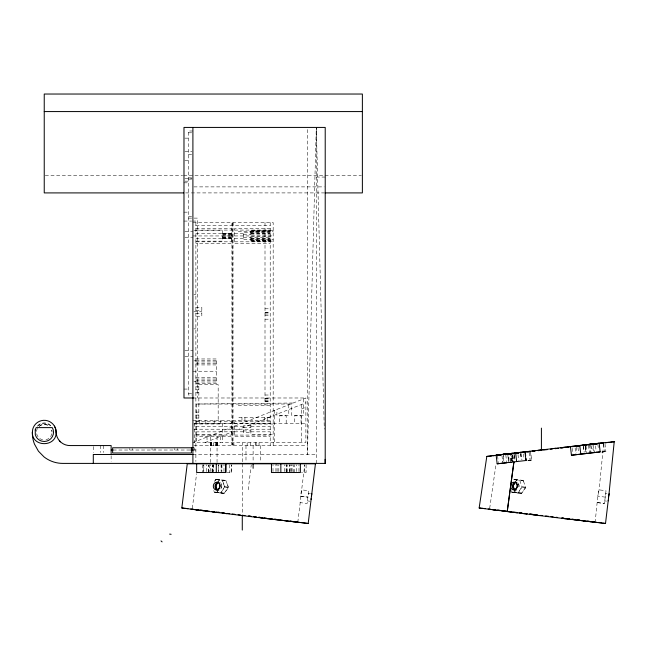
<?xml version="1.0" encoding="UTF-8"?>
<svg xmlns="http://www.w3.org/2000/svg" width="647" height="647" viewBox="0 0 647 647"><rect width="100%" height="100%" fill="white"/><g stroke="black" fill="none" stroke-linecap="round" stroke-linejoin="round"><path stroke-width="0.49" stroke-dasharray="3.23 2.43" d="M203.659 471.558L203.659 464.781M206.288 471.558L206.288 464.781M210.372 445.565L210.372 442.588L210.372 445.565L210.372 442.588L210.38 442.993M210.712 471.558L210.631 464.781M218.427 471.558L218.427 464.781M223.975 471.558L223.975 464.781M242.277 461.821L242.277 442.888M273.002 471.558L273.002 464.781M275.937 471.558L275.937 464.781M277.102 471.558L277.102 464.781M278.817 471.558L278.817 464.781M284.365 471.558L284.34 464.781M286.128 471.558L286.128 464.781M286.419 472.528L286.475 464.781M287.001 471.558L287.001 464.781L287.025 472.528M289.573 472.528L289.573 464.781M289.597 471.558L289.597 464.781M290.454 471.558L290.454 464.781M291.789 471.558L291.789 464.781M292.056 471.558L292.056 464.781M293.39 472.528L293.39 464.781M294.442 472.528L294.442 464.781M296.48 471.558L296.48 464.781M298.963 471.558L298.963 464.781M304.761 472.528L304.761 464.781L300.062 502.614L307.131 503.487L308.692 490.725L301.623 489.852L300.467 496.168L307.907 497.122L300.467 496.168M306.104 464.781L306.104 472.528L301.486 472.528M210.485 445.565L210.461 442.588L210.493 442.993M210.817 445.565L210.76 442.588L210.825 442.993M211.359 443.494L211.27 442.588L211.318 445.565M217.052 445.565L217.06 442.588L217.06 445.565L217.06 442.588L217.052 442.993M512.513 461.4L512.553 455.545M216.947 445.565L216.98 442.588L216.947 445.565L216.915 442.588L216.939 442.993M216.122 445.516L215.993 442.588L216.082 445.565M216.616 442.588L216.616 445.565M585.802 449.058L584.856 452.342M231.141 472.528L231.302 464.781L231.319 472.528L225.763 472.528M211.31 442.758L211.302 443.583M211.326 444.812L211.351 445.565L211.44 442.588L211.359 442.993M212.022 471.558L212.273 464.781L212.313 471.558M597.529 502.622L604.452 503.487L606.021 490.725L598.952 489.852L597.788 496.209L595.248 521.239M211.351 445.565L211.569 442.588M605.236 497.122L597.788 496.168L599.098 489.884L603.651 443.899M52.035 432.123L51.752 430.093C53.151 434.792 49.318 439.936 44.425 439.984M310.042 501.231L307.446 500.907L307.576 499.808M308.239 494.405L308.376 493.297L310.972 493.612M606.498 501.126L604.767 500.907L605.002 498.999M605.471 495.206L605.705 493.297L608.301 493.612M192.345 508.267L196.583 473.693M212.103 472.528L213.057 464.781M248.197 489.771L251.262 464.813M297.798 522.218L300.208 502.622M232.297 421.698L233.041 421.407M232.297 444.004L233.041 443.705M489.69 508.275L495.885 465.039M508.946 460.599L508.898 454.93M37.453 428.354C34.461 433.28 38.577 440.203 44.319 439.976M502.646 461.861L503.568 459.742L503.196 455.197M218.5 481.19L219.47 479.645L215.944 479.201L214.456 481.441M515.821 481.19L516.985 479.67M217.999 482.217L219.454 479.912L221.832 480.211M515.319 482.217L516.783 479.912L519.153 480.211M214.933 480.988L215.928 479.5L219.454 479.912M215.928 479.5L225.827 480.705L222.301 480.292L224.703 487.054L220.732 493.03L224.266 493.443L228.423 487.498L225.852 480.422L222.317 479.969L224.719 486.722L220.756 492.707L224.283 493.16L228.448 487.199L226.28 481.586M523.593 481.878L523.172 480.422L519.646 479.969L522.024 487.054L518.061 493.03L521.595 493.443L525.752 487.498L523.609 481.586M515.416 492.416L511.704 491.938L521.611 493.16L525.768 487.199L525.429 486.342M39.208 426.308C41.901 423.842 46.414 423.793 49.156 426.211M233.041 223.684L232.297 223.983L232.297 444.149L233.041 444.449M192.903 442.588L305.885 397.986L305.885 442.588L193.841 442.588M205.05 442.588L305.885 402.782M301.429 409.001L305.885 407.246M605.002 443.923L605.891 451.622L602.753 452.002M527.758 460.656L531.599 460.195L530.71 452.496L531.098 460.252M531.284 460.227L526.076 460.826M528.995 460.494L530.063 460.373L529.165 452.674M601.872 452.075L603.748 451.865L601.443 451.533M601.815 452.067L605.891 451.622M196.364 441.222L196.364 404.027L293.18 403.008M192.903 131.001L188.447 131.001L188.447 395.018L192.013 395.018M188.447 132.789L192.013 132.789M184.88 138.151L188.447 138.151M184.977 151.414L191.916 151.414M188.447 154.439L192.903 154.439M184.88 160.488L188.447 160.488M45.25 175.369L182.608 175.369M183.619 175.369L324.001 175.369M325.012 175.369L361.374 175.369M316.294 177.06L325.215 177.06M188.447 177.876L192.013 177.876M184.977 178.709L191.916 178.709M188.447 179.114L192.013 179.114M184.88 181.168L188.447 181.168M183.983 182.818L188.447 182.818M193.906 186.886L324.22 186.886M185.64 192.911L324.001 192.911M183.983 212.159L188.447 212.159M188.447 216.624L192.013 216.624M188.447 218.112L197.367 218.112L197.367 397.986M183.983 221.08L191.633 221.08M192.588 221.08L197.367 221.08M192.903 222.568L273.18 222.568L273.18 445.565M233.041 223.312L231.925 223.312L231.925 444.821L233.041 444.821M232.313 224.428L233.041 224.428M231.925 224.8L233.041 224.8M195.879 225.544L270.211 225.544M195.879 228.512L231.553 228.512L231.553 243.377L195.879 243.377M270.211 228.512L234.529 228.512L234.529 243.377L270.211 243.377M195.879 230.081L231.553 230.081M234.529 230.081L270.211 230.081M193.898 230.744L222.641 230.744L222.641 241.153L193.898 241.153M273.18 230.753L250.882 230.753L250.882 241.137L273.18 241.137M250.882 230.85L270.211 230.85M250.882 231.011L270.211 231.011M250.882 231.294L270.211 231.294M184.977 231.489L192.903 231.489M238.25 231.489L273.18 231.61M250.882 232.055L270.211 232.055M270.211 232.499L243.45 232.499L243.45 239.39L273.18 239.398M195.879 233.284L231.553 233.349M234.529 233.349L243.45 233.349M250.882 233.324L270.211 233.324M222.641 233.438L231.553 233.438M250.882 233.624L270.211 233.624M222.641 233.696L231.553 233.696M222.641 234.109L231.553 234.109M243.45 234.222L250.882 234.222M222.641 234.643L231.553 234.643M250.882 234.91L270.211 234.91M222.641 235.273L231.553 235.273M192.903 235.945L231.553 235.945M234.529 235.945L273.18 235.945M250.882 236.268L270.211 236.268M222.641 236.624L231.553 236.624M222.641 237.247L231.553 237.247M184.977 237.433L192.903 237.433M243.45 237.667L270.211 237.595M222.641 237.789L231.553 237.789M222.641 238.201L231.553 238.201M222.641 238.46L231.553 238.46M195.879 238.606L231.553 238.549M234.529 238.549L243.45 238.549M250.882 238.573L270.211 238.557M250.882 238.816L270.211 238.816M250.882 239.843L273.18 239.843M250.882 240.288L270.211 240.288M250.882 240.603L270.211 240.603M250.882 240.878L270.211 240.878M250.882 241.048L270.211 241.048M195.879 241.816L231.553 241.816M234.529 241.816L270.211 241.816M193.898 294.668L195.879 294.668M195.879 307.309L201.824 307.309L201.824 316.221L195.879 316.221M265.003 308.789L270.211 308.789M195.879 310.277L201.824 310.277M193.898 311.765L201.824 311.765M265.003 312.541L270.211 312.541M265.003 312.647L270.211 312.647M195.879 313.253L201.824 313.253M265.003 313.997L270.211 313.997M265.003 315.453L270.211 315.348M265.003 319.197L270.211 319.197M193.898 328.862L195.879 328.862M184.977 350.415L192.903 350.415M184.977 356.368L192.903 356.368M195.879 358.964L216.688 358.964L216.688 383.493L195.879 383.493M195.879 360.452L216.688 360.452M193.898 360.824L195.879 360.824M195.879 361.94L216.688 361.94M195.879 363.428L216.688 363.428M195.879 364.916L216.688 364.916M192.903 371.232L216.688 371.232M195.879 377.549L216.688 377.549M195.879 379.037L216.688 379.037M195.879 380.525L216.688 380.525M193.898 381.633L195.879 381.633M195.879 382.005L216.688 382.005M195.879 383.865L198.847 383.865L198.847 421.035L195.879 421.035M198.847 384.609L218.176 384.609L218.176 420.291M195.879 386.841L198.847 386.841M183.983 389.073L188.447 389.073M195.879 389.809L198.847 389.809M195.879 392.786L198.847 392.786M188.447 393.53L192.013 393.53M265.003 395.018L270.211 395.018M192.903 397.986L305.885 397.986M265.003 398.762L270.211 398.762M265.003 398.867L270.211 398.867M265.003 400.218L270.211 400.218M265.003 401.569L270.211 401.569M265.003 401.674L270.211 401.674M196.364 404.027L290.592 404.027M238.25 405.426L270.211 405.426M195.879 412.115L198.847 412.115M195.879 415.083L198.847 415.083M270.211 417.315L238.994 417.315L238.994 420.291M195.879 418.059L198.847 418.059M192.903 420.291L270.211 420.291M231.925 421.035L233.041 421.035M195.879 421.779L231.553 421.779L231.553 436.644L195.879 436.644M270.211 421.779L234.529 421.779L234.529 436.644L270.211 436.644M233.041 422.143L232.297 421.852M231.925 422.515L233.041 422.515M193.906 423.259L305.885 423.259M195.879 423.34L231.553 423.34M234.529 423.34L270.211 423.34M193.898 424.003L222.641 424.003L222.641 434.412L193.898 434.412M273.18 424.011L250.882 424.011L250.882 434.404L273.18 434.404M250.882 425.766L243.45 425.766L243.45 432.657L250.882 432.657M195.879 426.543L231.553 426.608M234.529 426.608L243.45 426.608M250.882 426.583L270.211 426.591M243.45 427.489L250.882 427.489M193.898 429.212L273.18 429.212M243.45 430.934L250.882 430.934M195.879 431.873L231.553 431.808M234.529 431.808L243.45 431.808M250.882 431.832L270.211 431.824M195.879 435.075L231.553 435.075M234.529 435.075L270.211 435.075M231.925 443.332L233.041 443.332M231.553 444.077L234.529 444.077M193.906 445.565L307.374 445.565M113.16 450.021L191.415 450.021M193.857 450.021L195.879 450.021M192.903 454.485L316.294 454.485M516.783 479.912L513.249 479.5L523.156 480.705L519.622 480.292M522.024 487.054L525.752 487.498M511.09 490.547L511.688 492.238L517.592 492.949M224.703 487.054L228.423 487.498M213.761 490.547L214.367 492.238L220.271 492.949M215.944 479.201L225.852 480.422M523.172 480.422L513.273 479.201L516.799 479.645M597.383 502.598L604.452 503.463M224.283 493.16L214.383 491.938L217.91 492.391L217.335 490.661M511.688 492.238L521.595 493.443M214.367 492.238L224.266 493.443M525.768 487.199L522.048 486.722L518.077 492.707L521.611 493.16M224.719 486.722L228.448 487.199M513.2 461.351L511.373 459.92L510.515 457.777M594.399 451.242L593.016 449.39L592.434 445.718M514.664 490.661L515.238 492.391M514.648 490.927L515.222 492.65M217.319 490.927L217.893 492.65M508.518 460.672L507.846 455.108L508.704 462.532M215.491 445.565L215.386 444.659L215.386 445.565M603.667 444.06L604.557 451.76M597.885 444.368L598.443 449.18M595.547 445.937L596.211 451.711M593.412 445.201L594.302 452.9M591.043 445.484L591.714 451.258M590.768 445.451L591.14 450.005L590.218 452.124L589.433 445.387M588.584 445.484L589.474 453.474M586.02 446.074L586.918 453.474M585.503 446.195L586.174 451.97M585.155 446.179L585.818 451.954M583.384 446.074L584.055 451.849M583.384 446.381L584.047 452.156M577.981 447.667L578.539 452.479M576.194 447.231L576.857 453.005M575.126 447.991L575.79 453.765M572.207 448.331L572.87 454.105M523.504 453.968L524.062 458.78M521.377 453.62L522.048 459.394M520.6 453.329L521.272 459.103M520.6 453.652L521.272 459.427M517.996 454.615L518.659 460.389M514.098 454.323L514.486 457.704L514.001 454.331M512.796 455.221L513.459 460.996M512.796 455.512L513.459 461.287M511.939 455.609L512.602 461.384M511.429 460.769L511.122 458.116A4.456 1.706 83.5 0 1 510.984 461.303L510.224 455.237M505.825 455.059L506.609 461.796M503.374 455.674L504.045 461.448M501.983 455.852L502.873 463.543M497.592 455.973L498.376 462.71M216.082 443.308L215.993 442.588L216.082 444.659M511.866 455.617L512.392 462.387M316.318 128.429L324.301 429.098M208.326 472.528L208.294 465.047L208.285 472.528M316.294 463.398L316.294 127.427L307.374 454.485L307.374 127.427M303.661 398.867L303.661 415.479L291.765 415.479L291.765 403.566M301.429 404.545L301.429 442.588M301.057 423.259L301.057 415.827L294.369 415.827L294.369 423.259M288.788 404.739L288.788 415.479L276.9 415.479L276.9 409.43M286.192 423.259L286.192 415.827L279.504 415.827L279.504 423.259M274.668 410.311L274.668 442.588M270.211 222.568L270.211 445.565M267.235 417.315L267.235 420.291M265.003 222.568L265.003 405.426M264.259 417.315L264.259 420.291M260.24 445.565L260.24 461.416M259.051 442.588L259.051 445.565M255.961 442.588L255.961 445.565M255.905 442.588L255.905 445.565M253.114 445.565L253.114 461.384M250.268 442.588L250.324 445.565M247.17 442.588L247.17 445.565M245.989 445.565L245.989 461.416M244.938 417.315L244.938 420.291M242.277 463.81L242.277 514.009M241.962 417.315L241.962 420.291M233.041 222.568L233.041 445.565M232.524 223.692L232.524 224.428M229.766 464.781L229.766 472.528M222.641 436.644L222.641 442.588M221.921 464.781L221.921 471.558M220.684 420.291L220.684 423.259M220.409 436.644L220.409 442.588M218.403 464.781L218.403 471.558M217.06 436.644L217.052 463.398M214.189 420.291L214.189 423.259M213.72 442.588L213.72 445.565M210.372 436.644L210.38 463.398M209.377 464.781L209.377 471.558M207.024 436.644L207.024 442.588M205.835 420.291L205.835 423.259M203.805 464.781L203.805 471.558M202.398 464.781L202.398 472.528M199.3 420.291L199.3 423.259M195.879 222.568L195.879 461.489M194.391 423.259L194.391 442.588M194.391 447.789L194.391 450.021M177.294 448.533L177.294 450.021M174.326 448.533L174.326 450.021M154.997 448.533L154.997 450.021M152.021 448.533L152.021 450.021M132.7 448.533L132.7 450.021M129.724 448.533L129.724 450.021M111.138 455.755L111.138 461.489M103.706 445.565L103.706 452.496M100.738 445.565L100.738 452.496M93.297 446.551L93.297 452.496M518.32 483.859A3.833 3.324 -83.3 0 1 518.279 488.525M518.336 483.544A3.833 3.324 -82.7 0 1 518.296 488.202M511.025 458.125A4.456 2.717 83.5 0 1 510.596 461.351M37.607 425.677A9.293 9.293 0 0 1 50.749 425.548M220.991 483.859A3.833 3.324 -83.3 0 1 221.42 484.716M221.638 485.679A3.833 3.324 -83.3 0 1 220.95 488.525M219.657 482.379A3.833 3.324 -82.7 0 1 220.401 482.856M221.015 483.544A3.833 3.324 -82.7 0 1 221.444 484.393M221.654 485.355A3.833 3.324 -82.7 0 1 221.646 486.35M221.411 487.32A3.833 3.324 -82.7 0 1 220.975 488.202M37.542 426.292A8.921 8.921 0 0 1 50.701 426.025M39.168 426.26A7.796 7.796 0 0 1 49.188 426.163M212.046 444.861L212.046 444.861M213.195 464.781L213.195 471.558L213.17 464.781M221.161 464.781L221.161 471.558L221.145 464.781M514.729 455.981L514.187 459.952L514.721 455.965"/><path stroke-width="0.97" d="M196.664 463.81L196.664 472.528L225.932 472.528M216.292 472.528L216.292 463.81M225.666 472.528L225.666 463.81M225.932 471.558L225.932 463.81M271.449 463.81L271.449 472.528L300.37 472.528L300.37 463.81M280.847 472.528L280.847 463.81M541.41 449.058L541.41 428.128M260.329 517.77L308.19 523.488L315.437 463.81M567.209 518.934L605.511 523.488L608.706 496.516M608.245 500.827L608.301 500.22M311.053 499.427L311.134 498.513M608.843 495.626L614.221 441.691L614.65 441.626M608.463 498.513L608.568 497.527M32.35 432.301L32.722 429.22A11.897 11.897 0 0 1 56.135 432.059C56.863 447.336 31.921 447.587 32.35 432.301A30.482 30.482 0 0 0 34.493 444.157L38.424 451.185L44.069 456.944A30.482 30.482 0 0 0 62.824 463.398L325.215 463.398L325.215 127.427L183.983 127.427L183.983 397.986L193.542 397.986M207.679 511.267L181.831 507.984L187.258 463.81L315.518 463.81M608.964 494.834L608.706 496.54M527.006 514.009L479.16 507.984L486.811 456.426L499.355 454.865M311.377 496.54L311.846 493.718M609.062 494.227L609.167 493.718M218.015 481.958L215.702 485.662L217.052 489.803M515.336 481.958L513.031 485.662L514.373 489.803M217.999 482.217L215.694 485.913L217.036 490.062M515.319 482.217L513.014 485.913L514.357 490.062M218.637 489.051L217.861 489.569A3.833 3.34 -83.3 0 1 215.297 489.633L214.569 489.156A3.833 3.243 -83.3 0 1 213.364 485.654A3.833 3.243 -83.3 0 1 215.378 482.557L216.203 482.274A3.833 3.34 -83.3 0 1 218.67 482.969L219.293 483.665A3.833 3.34 -83.3 0 1 218.613 489.051M591.083 444.554L590.848 444.586M497.543 455.164L501.344 454.687M570.436 446.584L571.438 455.237L600.165 451.889L599.171 443.227L585.915 444.812M506.714 462.759L497.155 463.81L496.152 455.148L512.57 453.296M497.155 463.81L526.229 460.478L526.003 458.553M610.501 442.176L614.221 441.691L591.722 444.149M503.584 454.283L503.099 454.348L525.93 451.735M509.545 453.604L510.03 453.547L507.499 453.83M609.377 442.313L605.163 442.831M599.696 443.421L603.174 442.985L598.637 443.421M503.576 454.412L509.375 453.717M569.497 446.697L592.24 444.028L589.668 444.311M505.145 454.485L507.96 454.145M509.836 453.911L512.57 453.587M522.202 452.544L524.07 452.318M526.868 451.978L530.597 451.533L529.06 451.711M601.969 443.316L600.303 443.518M571.438 455.237L600.165 451.889M512.885 453.304L499.29 454.768M586.319 444.707L585.43 444.812L599.171 443.227M588.155 444.812L589.959 444.594M594.083 444.149L597.003 443.802M596.809 443.907L595.652 444.036M593.275 444.198L594.779 444.02M599.761 443.47L603.433 443.146M505.711 454.032L504.142 454.218M523.286 452.043L535.069 450.7M513.427 453.199L530.152 451.274M514.777 453.078L520.948 452.35M511.373 453.782L510.532 453.879L513.16 453.571L510.629 453.879M518.538 452.949L516.088 453.24L518.538 452.965M565.971 447.409L568.454 447.126M571.689 446.745L574.9 446.406M577.868 446.058L579.615 445.848M583.27 445.419L584.686 445.257M517.463 453.11L518.902 452.94M561.798 447.902L562.308 447.837M579.364 445.848L580.092 445.759M582.915 445.427L584.29 445.265M588.471 444.812L590.929 444.521M509.529 462.435L511.106 462.249M553.646 448.517L577.755 445.743M538.094 450.312L555.741 448.298M532.028 451.024L542.712 449.811M538.094 450.668L541.175 450.312M543.569 450.005L547.394 449.6M550.524 449.236L552.263 449.002M594.278 444.174L596.809 443.891M555.207 448.694L558.329 448.298M560.634 448.064L563.456 447.708M594.35 444.206L597.052 443.899M565.996 447.441L569.012 447.093M582.227 445.265L584.29 445.031M575.612 446.018L580.092 445.508M580.553 445.419L585.034 444.91M587.039 444.635L587.88 444.538M510.103 453.87L511.712 453.684M516.751 453.078L518.813 452.843M563.456 447.417L565.971 447.126M504.919 454.558L507.353 454.275M520.948 452.601L524.668 452.18M527.758 451.824L530.152 451.549M589.158 444.804L590.824 444.618M532.586 451.274L535.069 450.983M591.665 444.198L596.178 443.696M586.271 444.812L589.959 444.392M507.766 454.089L504.862 454.412M499.355 455.084L501.271 454.865L497.866 455.164M504.037 454.558L507.733 454.137M509.375 453.911L512.877 453.515M595.321 444.012L597.157 443.81M599.898 443.51L603.554 443.098M492.933 455.795L495.877 455.472M509.496 453.676L496.152 455.148M577.941 446.058L579.801 445.856M583.529 445.435L585.389 445.233M491.663 455.933L486.811 456.426M44.239 111.575L362.377 111.575M183.619 192.911L44.239 192.911L44.239 94.033L362.377 94.033L362.377 192.911L325.012 192.911M193.396 447.789L112.627 447.789L112.627 452.997L191.415 452.997L191.415 447.789M111.138 450.021L113.16 450.021M190.833 450.021L193.396 450.021M193.267 454.485L93.297 454.485L93.297 463.398M181.831 507.984L183.732 508.17M479.16 507.984L481.053 508.17M275.913 463.81L276.843 463.81M490.563 509.351L489.544 509.254L490.555 509.407M193.809 509.407L192.224 509.254L204.193 510.831M481.878 508.259L485.226 508.647M491.825 509.488L495.78 509.949M184.557 508.259L187.905 508.647M194.496 509.488L198.459 509.949M493.507 509.618L495.529 509.86M498.449 510.257L499.937 510.434M488.153 508.987L489.811 509.181M581.443 520.641L595.127 522.218L592.045 521.781M190.825 508.987L192.482 509.181M196.178 509.618L198.208 509.86M201.12 510.257L204.209 510.629M284.122 520.641L297.798 522.218L294.717 521.781M509.868 511.583L511.664 511.801M503.083 510.766L506.399 511.17M513.742 512.092L516.71 512.448M497.672 510.119L501.482 510.572M508.849 511.502L510.895 511.745M503.229 510.831L505.016 511.041M573.776 519.727L579.655 520.431M200.344 510.119L204.161 510.572M205.9 510.831L209.563 511.267M211.529 511.502L214.343 511.801M216.422 512.092L219.382 512.448M280.102 520.204L241.897 515.546M530.022 514.033L533.079 514.405M535.457 514.729L537.697 514.972M540.617 515.368L542.348 515.578M519.137 512.707L521.061 512.942M524.563 513.403L526.998 513.669M529.521 514.009L532.044 514.316M519.776 512.82L522.145 513.111M539.226 515.546L547.499 516.532M545.421 516.306L555.15 517.463M554.649 517.438L566.505 518.878M562.526 518.36L572.11 519.557M218.007 512.246L219.899 512.481M221.808 512.707L224.816 513.111M227.234 513.403L229.669 513.669M232.192 514.009L234.99 514.316M238.128 514.729L240.377 514.972M243.296 515.368L245.019 515.578M572.126 519.226L574.827 519.557M562.542 518.069L564.127 518.263M566.521 518.53L569.481 518.934M556.008 517.26L557.665 517.463M561.669 517.923L563.634 518.166M517.438 512.82L506.876 511.502M545.793 515.999L548.543 516.306M550.945 516.638L553.145 516.872M521.037 513.306L537.147 515.263M533.055 514.786L539.735 515.578M248.893 516.023L251.214 516.306M254.295 516.686L256.584 516.969M258.857 517.252L260.369 517.438M248.472 515.999L250.195 516.209M253.616 516.638L255.322 516.84M258.679 517.26L261.986 517.665M264.34 517.923L266.799 518.263M269.201 518.53L272.161 518.934M274.805 519.226L277.498 519.557M222.431 513.111L242.407 515.578M212.523 511.914L226.66 513.669M169.635 534.107L171.123 534.293M587.727 521.175L591.18 521.611M577.795 519.97L579.672 520.204M582.421 520.511L584.775 520.803L583.149 520.641M575.151 519.638L571.673 519.201M577.447 519.889L579.979 520.204M501.522 510.831L505 511.267M274.344 519.201L277.83 519.638M280.119 519.889L282.343 520.204M285.101 520.511L287.446 520.803L285.82 520.641M290.406 521.175L293.851 521.611M204.921 510.96L217.861 512.537M596.534 522.291L593.089 521.854M497.05 510.257L499.929 510.629M295.76 521.854L299.205 522.291M591.107 521.66L587.622 521.215M598.063 522.485L601.823 522.97M495.772 510.095L491.122 509.488M290.293 521.215L293.787 521.66M300.734 522.485L308.19 523.488M602.794 523.099L605.511 523.488M162.106 541.887L161.014 540.916M59.281 440.567L60.519 441.877M516.638 483.325L516.015 482.638A3.833 3.34 -82.7 0 0 515.263 482.161M54.485 426.13L55.699 428.985L56.135 432.059M524.96 451.849L525.962 460.51M579.769 445.451L580.771 454.113M525.227 451.816L525.671 455.666M515.651 452.884L516.646 461.546M325.109 459.362L325.215 463.398M253.114 463.365L253.114 468.307M242.277 515.012L242.277 530.079M192.903 127.427L192.903 463.398M111.138 454.485L111.138 445.565L70.386 445.565A13.838 13.838 0 0 1 56.103 432.301M516.055 490.046A3.833 3.324 -83.3 0 1 512.359 485.857A3.833 3.324 -83.3 0 1 516.961 482.694M516.08 489.73A3.833 3.324 -82.7 0 1 514.373 489.528A3.833 3.34 -82.7 0 0 515.206 489.229L515.982 488.711A3.833 3.34 -82.7 0 0 516.621 483.317M218.735 490.046A3.833 3.324 -83.3 0 1 214.998 486.358A3.833 3.324 -83.3 0 1 218.799 482.46M217.934 482.161A3.833 3.34 -82.7 0 1 218.686 482.638L219.317 483.325A3.833 3.34 -82.7 0 1 218.637 488.711L217.877 489.229A3.833 3.34 -82.7 0 1 216.163 489.536M218.751 489.73A3.833 3.324 -82.7 0 1 216.3 489.051M35.245 429.867L35.294 434.679L36.24 436.911A9.293 9.293 0 0 0 41.926 441.181L44.336 441.472A9.293 9.293 0 0 0 53.191 429.689L52.31 427.618L36.151 427.618L35.245 429.867M510.685 485.654L507.224 511.583L513.92 461.934L510.685 485.654A3.833 3.243 -83.3 0 0 511.89 489.156L512.626 489.633A3.833 3.34 -83.3 0 0 515.182 489.569L515.958 489.051A3.833 3.34 -83.3 0 0 516.605 483.657L515.991 482.969A3.833 3.34 -83.3 0 0 513.524 482.274L512.699 482.557A3.833 3.243 -83.3 0 0 510.685 485.654"/></g></svg>
